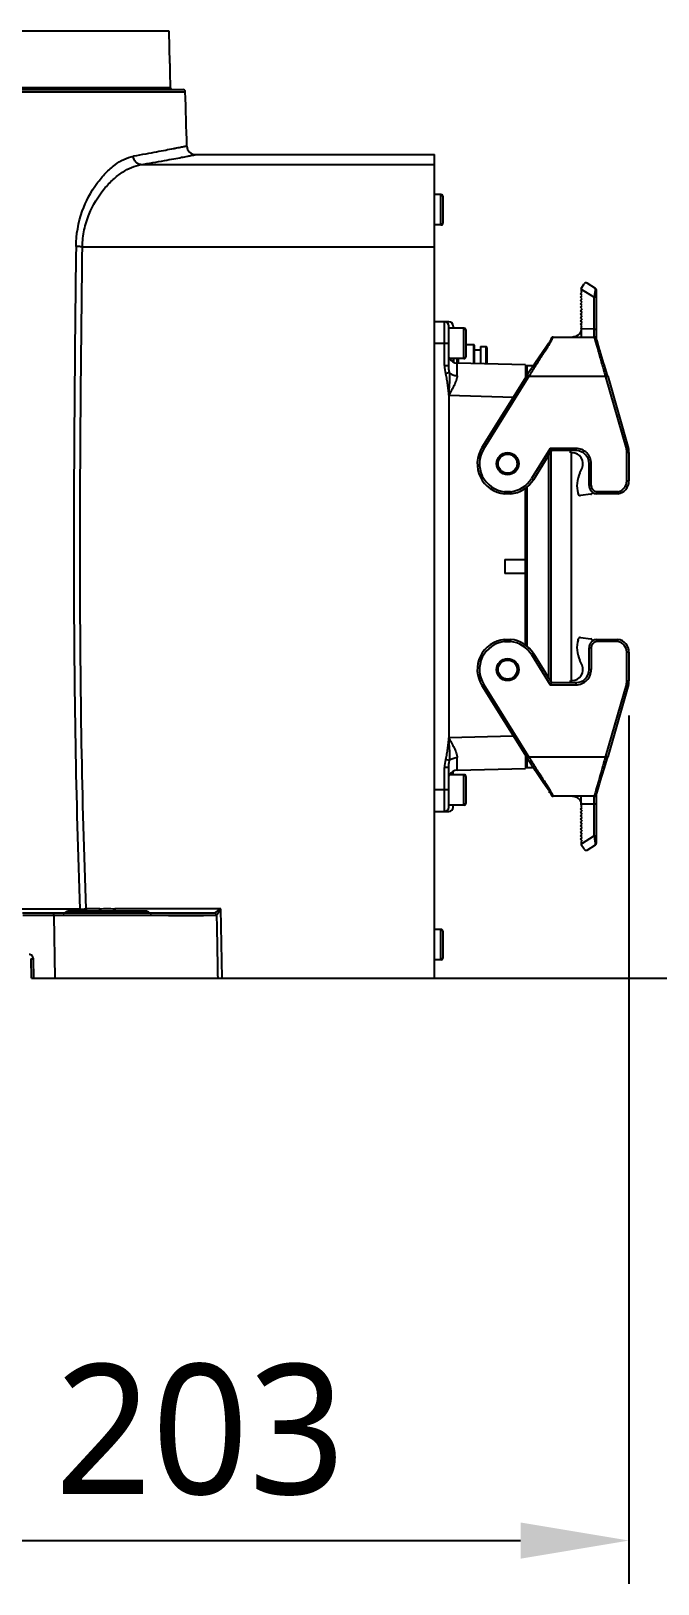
# Model space of a CAD drawing. Header units: millimetres. Extents: x 5828 to 6704, y 123 to 421.
# Drawn here: x 6427.31 to 6434.54, y 223 to 240.91 of the extents above; entities that cross this region are included whole.
import ezdxf

# ---------------------------------------------------------------- set-up
doc = ezdxf.new("R2010")
doc.units = ezdxf.units.MM
doc.layers.add('外形图', color=7, linetype='Continuous')
doc.layers.add('尺寸标注', color=7, linetype='Continuous')
doc.styles.add('微软雅黑', font='msyh.ttc', dxfattribs={"height": 1.5})
doc.dimstyles.new('尺寸标注_1_20比例', dxfattribs={"dimtxt": 1.5, "dimasz": 1.25, "dimexe": 0.5, "dimexo": 0.4, "dimgap": 0.5, "dimtad": 1, "dimdec": 1, "dimlfac": 20, "dimdsep": 46, "dimtxsty": '微软雅黑', "dimcen": 0.09, "dimadec": 0, "dimazin": 0, "dimtp": 0.01, "dimtm": 0.01, "dimtfac": 1, "dimtdec": 1, "dimtofl": 0, "dimtmove": 0, "dimatfit": 3, "dimfxl": 1, "dimtolj": 1, "dimarcsym": 0})

# ---------------------------------------------------------------- blocks, each defined once
blk = doc.blocks.new('*D792')
at = {"layer": 'Defpoints', "color": 0}
for p in [(6428.657, 249.987), (6442.246, 249.987), (6431.96, 229.987)]:
    blk.add_point(p, dxfattribs=at)
at = {"layer": '尺寸标注', "color": 0, "lineweight": -2}
for p, q in [((6429.057, 249.987), (6442.746, 249.987)), ((6442.246, 231.237), (6442.246, 248.737)), ((6432.36, 229.987), (6442.746, 229.987))]:
    blk.add_line(p, q, dxfattribs=at)
at = {"layer": '尺寸标注', "color": 0}
for points in [[(6442.454, 248.737), (6442.037, 248.737), (6442.246, 249.987)], [(6442.037, 231.237), (6442.454, 231.237), (6442.246, 229.987)]]:
    blk.add_solid(points, dxfattribs=at)
at = {"layer": '尺寸标注', "color": 0, "insert": (6440.97, 239.882), "char_height": 1.5, "attachment_point": 5, "rotation": 90, "style": '微软雅黑'}
blk.add_mtext('\\A1;400', dxfattribs=at)
blk = doc.blocks.new('*D793')
at = {"layer": 'Defpoints', "color": 0}
for p in [(6425.56, 241.587), (6430.441, 229.987), (6437.921, 229.987)]:
    blk.add_point(p, dxfattribs=at)
at = {"layer": '尺寸标注', "color": 0, "lineweight": -2}
for p, q in [((6425.96, 241.587), (6438.421, 241.587)), ((6437.921, 240.337), (6437.921, 231.237)), ((6430.841, 229.987), (6438.421, 229.987))]:
    blk.add_line(p, q, dxfattribs=at)
at = {"layer": '尺寸标注', "color": 0}
for points in [[(6438.129, 240.337), (6437.712, 240.337), (6437.921, 241.587)], [(6437.712, 231.237), (6438.129, 231.237), (6437.921, 229.987)]]:
    blk.add_solid(points, dxfattribs=at)
at = {"layer": '尺寸标注', "color": 0, "insert": (6436.645, 235.638), "char_height": 1.5, "attachment_point": 5, "rotation": 90, "style": '微软雅黑'}
blk.add_mtext('\\A1;232', dxfattribs=at)
blk = doc.blocks.new('*D794')
at = {"layer": 'Defpoints', "color": 0}
for p in [(6420.173, 282.687), (6431.96, 229.987), (6446.441, 229.987)]:
    blk.add_point(p, dxfattribs=at)
at = {"layer": '尺寸标注', "color": 0, "lineweight": -2}
for p, q in [((6420.573, 282.687), (6446.941, 282.687)), ((6446.441, 281.437), (6446.441, 231.237)), ((6432.36, 229.987), (6446.941, 229.987))]:
    blk.add_line(p, q, dxfattribs=at)
at = {"layer": '尺寸标注', "color": 0}
for points in [[(6446.649, 281.437), (6446.232, 281.437), (6446.441, 282.687)], [(6446.232, 231.237), (6446.649, 231.237), (6446.441, 229.987)]]:
    blk.add_solid(points, dxfattribs=at)
at = {"layer": '尺寸标注', "color": 0, "insert": (6445.161, 256.208), "char_height": 1.5, "attachment_point": 5, "rotation": 90, "style": '微软雅黑'}
blk.add_mtext('\\A1;1054', dxfattribs=at)
blk = doc.blocks.new('*D798')
at = {"layer": 'Defpoints', "color": 0}
for p in [(6434.205, 233.418), (6424.06, 229.062), (6434.205, 223.502)]:
    blk.add_point(p, dxfattribs=at)
at = {"layer": '尺寸标注', "color": 0, "lineweight": -2}
for p, q in [((6434.205, 233.018), (6434.205, 223.002)), ((6424.06, 228.662), (6424.06, 223.002)), ((6425.31, 223.502), (6432.955, 223.502))]:
    blk.add_line(p, q, dxfattribs=at)
at = {"layer": '尺寸标注', "color": 0}
for points in [[(6425.31, 223.71), (6425.31, 223.293), (6424.06, 223.502)], [(6432.955, 223.293), (6432.955, 223.71), (6434.205, 223.502)]]:
    blk.add_solid(points, dxfattribs=at)
at = {"layer": '尺寸标注', "color": 0, "insert": (6429.258, 224.777), "char_height": 1.5, "attachment_point": 5, "style": '微软雅黑'}
blk.add_mtext('\\A1;\\A1;203', dxfattribs=at)

msp = doc.modelspace()

# ---------------------------------------------------------------- linework, layer by layer
at = {"layer": '外形图', "color": 7, "linetype": 'Continuous'}
for p, q in [((6428.8996, 240.9125), (6419.219, 240.9125)), ((6428.9062, 240.5371), (6428.8996, 240.9125)), ((6428.9085, 240.4483), (6428.909, 240.4371)), ((6428.909, 240.4371), (6428.912, 240.2616)), ((6419.0344, 240.2128), (6429.0853, 240.2128)), ((6419.0594, 240.2371), (6429.0603, 240.2371)), ((6419.2076, 240.2616), (6428.912, 240.2616)), ((6429.2037, 239.4871), (6431.9598, 239.4871)), ((6431.9598, 229.9871), (6431.9598, 239.4871)), ((6428.5742, 239.3719), (6431.9598, 239.3719)), ((6432.0348, 239.0259), (6431.9598, 239.0259)), ((6432.0348, 238.6759), (6432.0348, 239.0259)), ((6432.0598, 238.7008), (6432.0598, 239.0009)), ((6432.0348, 238.6759), (6431.9598, 238.6759)), ((6427.8988, 238.4251), (6431.9598, 238.4251)), ((6433.6452, 237.88), (6433.6644, 237.9009)), ((6433.6644, 237.8624), (6433.6452, 237.88)), ((6433.6452, 237.8415), (6433.6644, 237.8624)), ((6433.6544, 237.943), (6433.6876, 237.9962)), ((6433.6544, 237.943), (6433.6544, 237.91)), ((6433.6544, 237.9355), (6433.8044, 237.8417)), ((6433.6644, 237.9009), (6433.6544, 237.91)), ((6433.8177, 237.9444), (6433.7221, 238.0041)), ((6433.8294, 237.3632), (6433.8294, 237.9232)), ((6433.6644, 237.8239), (6433.6452, 237.8415)), ((6433.6452, 237.803), (6433.6644, 237.8239)), ((6433.6644, 237.7854), (6433.6452, 237.803)), ((6433.6452, 237.7645), (6433.6644, 237.7854)), ((6433.6644, 237.7469), (6433.6452, 237.7645)), ((6433.6452, 237.726), (6433.6644, 237.7469)), ((6433.6644, 237.7084), (6433.6452, 237.726)), ((6433.6452, 237.6875), (6433.6644, 237.7084)), ((6433.6644, 237.6699), (6433.6452, 237.6875)), ((6433.8044, 237.3829), (6433.8044, 237.8417)), ((6432.1248, 237.5604), (6431.9598, 237.5604)), ((6432.0748, 237.054), (6432.0748, 237.5599)), ((6432.1248, 237.054), (6432.1248, 237.5104)), ((6432.1748, 237.5104), (6432.1748, 237.4854)), ((6433.6452, 237.649), (6433.6644, 237.6699)), ((6433.6644, 237.6314), (6433.6452, 237.649)), ((6433.6452, 237.6105), (6433.6644, 237.6314)), ((6433.6644, 237.5929), (6433.6452, 237.6105)), ((6433.6452, 237.572), (6433.6644, 237.5929)), ((6433.6644, 237.5544), (6433.6452, 237.572)), ((6433.6452, 237.5335), (6433.6644, 237.5544)), ((6433.6644, 237.5159), (6433.6452, 237.5335)), ((6433.6544, 237.505), (6433.6644, 237.5159)), ((6433.6544, 237.505), (6433.6544, 237.4829)), ((6432.2998, 237.4854), (6432.1248, 237.4854)), ((6432.2998, 237.1354), (6432.2998, 237.4854)), ((6432.3248, 237.1604), (6432.3248, 237.4605)), ((6433.3293, 237.3829), (6433.8046, 237.3829)), ((6433.5552, 237.3829), (6433.5547, 237.3829)), ((6433.5571, 237.383), (6433.555, 237.3829)), ((6433.651, 237.4596), (6433.6504, 237.4571)), ((6433.8044, 237.476), (6433.6543, 237.4768)), ((6433.8079, 237.372), (6433.8167, 237.3399)), ((6433.8241, 237.3736), (6433.8194, 237.3781)), ((6433.8327, 237.3516), (6433.8303, 237.3602)), ((6433.8368, 237.3378), (6433.8327, 237.3516)), ((6433.8655, 237.2411), (6433.8368, 237.3378)), ((6432.1248, 237.3104), (6431.9598, 237.3102)), ((6432.3248, 237.2979), (6432.4143, 237.2979)), ((6432.4243, 237.2879), (6432.4143, 237.2979)), ((6432.4143, 237.0786), (6432.4143, 237.2979)), ((6432.4243, 237.0783), (6432.4243, 237.2879)), ((6432.4243, 237.2354), (6432.4908, 237.2354)), ((6432.4908, 237.2729), (6432.5573, 237.2729)), ((6432.4908, 237.2729), (6432.4908, 237.0766)), ((6432.5673, 237.2629), (6432.5573, 237.2729)), ((6432.5573, 237.0748), (6432.5573, 237.2729)), ((6432.5673, 237.0746), (6432.5673, 237.2629)), ((6433.2594, 237.285), (6433.2441, 237.2623)), ((6433.2684, 237.2985), (6433.2594, 237.285)), ((6433.2764, 237.3107), (6433.2684, 237.2985)), ((6433.9122, 237.0856), (6433.8812, 237.1883)), ((6432.0748, 237.054), (6432.1248, 237.054)), ((6432.1341, 236.973), (6432.0888, 236.9602)), ((6432.2998, 237.1354), (6432.1325, 237.1354)), ((6432.1748, 237.1354), (6432.1748, 237.097)), ((6432.1848, 237.0929), (6432.1848, 237.1354)), ((6433.0123, 237.0629), (6432.2222, 237.0836)), ((6432.2223, 237.0854), (6432.2223, 237.1354)), ((6432.2373, 237.0832), (6432.2373, 237.1354)), ((6433.0123, 237.0629), (6433.0123, 236.9155)), ((6433.0123, 236.9979), (6433.0248, 236.9979)), ((6433.0248, 237.0554), (6433.1037, 237.0554)), ((6433.0248, 237.0554), (6433.0248, 236.9353)), ((6433.0617, 236.992), (6433.0321, 236.9465)), ((6433.0904, 237.0356), (6433.0617, 236.992)), ((6433.1271, 237.0903), (6433.0904, 237.0356)), ((6433.921, 237.0568), (6433.9122, 237.0856)), ((6433.9563, 236.9401), (6433.921, 237.0568)), ((6433.0216, 236.9304), (6432.508, 236.1084)), ((6432.5292, 236.0952), (6433.0429, 236.9172)), ((6433.0321, 236.9465), (6433.0216, 236.9304)), ((6433.0429, 236.9172), (6433.0216, 236.9304)), ((6433.0321, 236.9465), (6433.0531, 236.9329)), ((6433.0429, 236.9172), (6433.0531, 236.9329)), ((6433.0531, 236.9329), (6433.9323, 236.9329)), ((6433.9323, 236.9329), (6433.9563, 236.9401)), ((6433.9323, 236.9329), (6433.9352, 236.9232)), ((6433.9352, 236.9232), (6433.9592, 236.9304)), ((6433.9352, 236.9232), (6434.175, 236.0871)), ((6433.9592, 236.9304), (6433.9563, 236.9401)), ((6433.9592, 236.9304), (6434.199, 236.094)), ((6432.1248, 236.7113), (6432.8724, 236.6916)), ((6432.1248, 236.7113), (6432.1248, 232.7596)), ((6432.508, 236.1084), (6432.5292, 236.0952)), ((6433.2974, 236.0979), (6433.0805, 235.7507)), ((6433.3113, 236.0729), (6433.1016, 235.7375)), ((6433.5948, 236.0979), (6433.2974, 236.0979)), ((6433.2974, 236.0979), (6433.3113, 236.0729)), ((6433.5948, 236.0729), (6433.3113, 236.0729)), ((6433.5297, 236.049), (6433.5296, 236.0729)), ((6433.5948, 236.0729), (6433.5948, 236.0979)), ((6434.175, 236.0871), (6434.199, 236.094)), ((6433.2794, 233.4489), (6433.2794, 236.022)), ((6433.3048, 236.0626), (6433.3048, 233.4082)), ((6433.5497, 236.049), (6433.5297, 236.049)), ((6433.5373, 236.049), (6433.5373, 233.4219)), ((6433.7698, 235.9229), (6433.7448, 235.9229)), ((6433.7448, 235.6729), (6433.7448, 235.9229)), ((6433.7698, 235.6729), (6433.7698, 235.9229)), ((6434.2048, 236.0527), (6434.1798, 236.0527)), ((6434.1798, 235.7229), (6434.1798, 236.0527)), ((6434.2048, 236.0527), (6434.2048, 235.7229)), ((6433.0804, 235.7507), (6433.1016, 235.7375)), ((6433.6378, 235.8166), (6433.6632, 235.8713)), ((6434.1798, 235.7229), (6434.2048, 235.7229)), ((6432.7706, 235.5997), (6432.7693, 235.5747)), ((6432.8403, 235.5747), (6432.7693, 235.5747)), ((6432.839, 235.5997), (6432.7706, 235.5997)), ((6432.839, 235.5997), (6432.8403, 235.5747)), ((6432.8395, 235.5902), (6432.84, 235.5821)), ((6433.0123, 233.8272), (6433.0123, 235.6437)), ((6433.0248, 235.6536), (6433.0248, 233.8173)), ((6433.6187, 235.5726), (6433.6172, 235.5781)), ((6433.7636, 235.5702), (6433.6462, 235.5544)), ((6433.7448, 235.6729), (6433.7698, 235.6729)), ((6434.078, 235.5747), (6433.8259, 235.5747)), ((6434.076, 235.5997), (6433.8285, 235.5997)), ((6432.7723, 234.8167), (6433.0123, 234.8167)), ((6432.7723, 234.8167), (6432.7723, 234.6542)), ((6433.0123, 234.6542), (6432.7723, 234.6542)), ((6432.7693, 233.8961), (6432.8403, 233.8961)), ((6432.7706, 233.8711), (6432.7693, 233.8961)), ((6432.7706, 233.8711), (6432.839, 233.8711)), ((6432.839, 233.8711), (6432.8403, 233.8961)), ((6433.6172, 233.8928), (6433.6187, 233.8982)), ((6433.6462, 233.9165), (6433.7636, 233.9007)), ((6433.7698, 233.7979), (6433.7448, 233.7979)), ((6433.7448, 233.5479), (6433.7448, 233.7979)), ((6433.7698, 233.7979), (6433.7698, 233.5479)), ((6433.8259, 233.8961), (6434.078, 233.8961)), ((6434.076, 233.8711), (6433.8285, 233.8711)), ((6434.2048, 233.7479), (6434.1798, 233.7479)), ((6434.1798, 233.4182), (6434.1798, 233.7479)), ((6434.2048, 233.7479), (6434.2048, 233.4182)), ((6433.1016, 233.7334), (6433.0804, 233.7202)), ((6433.0805, 233.7201), (6433.2974, 233.3729)), ((6433.1016, 233.7334), (6433.3113, 233.3979)), ((6433.6632, 233.5995), (6433.6378, 233.6542)), ((6433.3113, 233.3979), (6433.2974, 233.3729)), ((6433.3113, 233.3979), (6433.5948, 233.3979)), ((6433.5296, 233.398), (6433.5297, 233.4219)), ((6433.5297, 233.4219), (6433.5497, 233.4219)), ((6433.5948, 233.3729), (6433.5948, 233.3979)), ((6433.7448, 233.5479), (6433.7698, 233.5479)), ((6434.175, 233.3837), (6433.9352, 232.5476)), ((6434.199, 233.3769), (6434.175, 233.3837)), ((6434.1798, 233.4182), (6434.2048, 233.4182)), ((6432.5292, 233.3757), (6432.508, 233.3625)), ((6432.508, 233.3625), (6433.0216, 232.5405)), ((6433.0429, 232.5537), (6432.5292, 233.3757)), ((6433.2974, 233.3729), (6433.5948, 233.3729)), ((6434.199, 233.3769), (6433.9592, 232.5405)), ((6432.8724, 232.7793), (6432.1248, 232.7596)), ((6432.1341, 232.4978), (6432.0888, 232.5107)), ((6433.0123, 232.5554), (6433.0123, 232.4079)), ((6433.0216, 232.5405), (6433.0429, 232.5537)), ((6433.0216, 232.5405), (6433.0321, 232.5243)), ((6433.0248, 232.5379), (6433.0248, 232.4154)), ((6433.0531, 232.5379), (6433.0321, 232.5243)), ((6433.0321, 232.5243), (6433.0523, 232.4932)), ((6433.0531, 232.5379), (6433.0429, 232.5537)), ((6433.0523, 232.4932), (6433.0818, 232.4484)), ((6433.9323, 232.5379), (6433.0531, 232.5379)), ((6433.9352, 232.5476), (6433.9323, 232.5379)), ((6433.9323, 232.5379), (6433.9563, 232.5307)), ((6433.9592, 232.5405), (6433.9352, 232.5476)), ((6433.9563, 232.5307), (6433.9592, 232.5405)), ((6432.1248, 232.4169), (6432.0748, 232.4169)), ((6432.0748, 231.9109), (6432.0748, 232.4169)), ((6432.1248, 231.9604), (6432.1248, 232.4169)), ((6432.2998, 232.3354), (6432.1325, 232.3354)), ((6432.1748, 232.3354), (6432.1748, 232.3739)), ((6432.2222, 232.3872), (6433.0123, 232.4079)), ((6432.2998, 231.9854), (6432.2998, 232.3354)), ((6432.3248, 232.0104), (6432.3248, 232.3105)), ((6433.0248, 232.4729), (6433.0123, 232.4729)), ((6433.1037, 232.4154), (6433.0248, 232.4154)), ((6433.0818, 232.4484), (6433.1033, 232.4159)), ((6433.1033, 232.4159), (6433.1243, 232.3847)), ((6433.8659, 232.2311), (6433.8925, 232.3202)), ((6432.1248, 232.1604), (6431.9598, 232.1606)), ((6433.2004, 232.273), (6433.251, 232.1984)), ((6433.251, 232.1984), (6433.2634, 232.1798)), ((6433.2634, 232.1798), (6433.2709, 232.1685)), ((6433.2869, 232.1266), (6433.2869, 232.1437)), ((6433.2869, 232.1329), (6433.2935, 232.1329)), ((6433.2982, 232.1247), (6433.2869, 232.1266)), ((6433.8336, 232.1222), (6433.8374, 232.1354)), ((6433.8604, 232.2126), (6433.8659, 232.2311)), ((6432.2998, 231.9854), (6432.1248, 231.9854)), ((6432.1748, 231.9604), (6432.1748, 231.9854)), ((6433.3063, 232.1031), (6433.3089, 232.0985)), ((6433.8046, 232.0879), (6433.3293, 232.0879)), ((6433.5544, 232.0879), (6433.5548, 232.0879)), ((6433.6452, 231.9374), (6433.6644, 231.955)), ((6433.8044, 231.9949), (6433.6542, 231.9949)), ((6433.6542, 231.9922), (6433.6542, 231.9844)), ((6433.6544, 231.9879), (6433.6544, 231.9659)), ((6433.6644, 231.955), (6433.6544, 231.9659)), ((6433.8044, 231.6291), (6433.8044, 232.0879)), ((6433.8119, 232.089), (6433.8172, 232.0914)), ((6433.8294, 231.5477), (6433.8294, 232.1076)), ((6433.8302, 232.1103), (6433.8336, 232.1222)), ((6431.9598, 231.9104), (6432.1248, 231.9104)), ((6433.6644, 231.9165), (6433.6452, 231.9374)), ((6433.6452, 231.8989), (6433.6644, 231.9165)), ((6433.6644, 231.878), (6433.6452, 231.8989)), ((6433.6452, 231.8604), (6433.6644, 231.878)), ((6433.6644, 231.8395), (6433.6452, 231.8604)), ((6433.6452, 231.8219), (6433.6644, 231.8395)), ((6433.6644, 231.801), (6433.6452, 231.8219)), ((6433.6452, 231.7834), (6433.6644, 231.801)), ((6433.6644, 231.7625), (6433.6452, 231.7834)), ((6433.6452, 231.7449), (6433.6644, 231.7625)), ((6433.6644, 231.724), (6433.6452, 231.7449)), ((6433.6452, 231.7064), (6433.6644, 231.724)), ((6433.6644, 231.6855), (6433.6452, 231.7064)), ((6433.6452, 231.6679), (6433.6644, 231.6855)), ((6433.6644, 231.647), (6433.6452, 231.6679)), ((6433.6452, 231.6294), (6433.6644, 231.647)), ((6433.6644, 231.6085), (6433.6452, 231.6294)), ((6433.6452, 231.5909), (6433.6644, 231.6085)), ((6433.6644, 231.57), (6433.6452, 231.5909)), ((6433.8044, 231.6291), (6433.6544, 231.5354)), ((6433.6544, 231.5608), (6433.6644, 231.57)), ((6433.6544, 231.5608), (6433.6544, 231.5278)), ((6433.6876, 231.4747), (6433.6544, 231.5278)), ((6433.7221, 231.4667), (6433.8177, 231.5265)), ((6427.8685, 230.7856), (6427.199, 230.7856)), ((6429.4218, 230.7371), (6427.2089, 230.7371)), ((6429.4468, 230.7125), (6427.2102, 230.7125)), ((6427.5686, 230.7125), (6427.5817, 229.9871)), ((6428.6611, 230.7496), (6427.7086, 230.7496)), ((6428.628, 230.7621), (6427.7416, 230.7621)), ((6428.098, 230.7868), (6427.9412, 230.7868)), ((6427.9412, 230.7868), (6427.9412, 230.7621)), ((6428.098, 230.7621), (6428.098, 230.7868)), ((6428.098, 230.7868), (6428.1017, 230.7621)), ((6428.268, 230.7621), (6428.2717, 230.7869)), ((6429.4955, 230.7868), (6428.2717, 230.7868)), ((6428.2717, 230.7868), (6428.2717, 230.7621)), ((6428.8911, 230.7127), (6429.2959, 230.7126)), ((6429.4265, 230.7366), (6429.4218, 230.7371)), ((6429.5097, 229.9871), (6429.4955, 230.7868)), ((6432.0348, 230.5509), (6431.9598, 230.5509)), ((6432.0348, 230.2009), (6432.0348, 230.5509)), ((6432.0598, 230.2258), (6432.0598, 230.5259)), ((6427.3098, 229.9871), (6427.3059, 230.2125)), ((6427.3364, 229.9871), (6427.3323, 230.2134)), ((6432.0348, 230.2009), (6431.9598, 230.2009)), ((6427.3098, 229.9871), (6431.9598, 229.9871))]:
    msp.add_line(p, q, dxfattribs=at)
for points in [[(6433.2941, 237.339), (6433.2918, 237.3351), (6433.2892, 237.3309), (6433.2864, 237.3264), (6433.2833, 237.3215), (6433.28, 237.3162), (6433.2764, 237.3107)], [(6433.2993, 237.3483), (6433.2978, 237.3455), (6433.2961, 237.3424), (6433.2941, 237.339)], [(6433.3044, 237.361), (6433.3044, 237.3608), (6433.3043, 237.3605), (6433.3042, 237.36), (6433.304, 237.3594), (6433.3038, 237.3586), (6433.3034, 237.3576), (6433.303, 237.3563), (6433.3023, 237.3548), (6433.3015, 237.3529), (6433.3005, 237.3508), (6433.2993, 237.3483)], [(6433.3188, 237.3806), (6433.315, 237.3784), (6433.3114, 237.3754), (6433.3084, 237.3716), (6433.3061, 237.3672), (6433.305, 237.3638), (6433.3046, 237.3621), (6433.3044, 237.361)], [(6433.3293, 237.3829), (6433.327, 237.3828), (6433.3229, 237.3821), (6433.3188, 237.3806)], [(6433.6519, 237.4633), (6433.6516, 237.4621), (6433.65, 237.4557), (6433.6479, 237.4491), (6433.6454, 237.4428), (6433.6426, 237.4368), (6433.6395, 237.4313), (6433.6363, 237.4263), (6433.6329, 237.4216), (6433.6293, 237.4172), (6433.6256, 237.4131), (6433.6218, 237.4094), (6433.6178, 237.4059), (6433.6136, 237.4026), (6433.6094, 237.3997), (6433.6052, 237.397), (6433.6008, 237.3945), (6433.5965, 237.3924), (6433.5921, 237.3905), (6433.5877, 237.3888), (6433.5834, 237.3874), (6433.5791, 237.3861), (6433.5749, 237.3852), (6433.5708, 237.3844), (6433.5668, 237.3838), (6433.563, 237.3834), (6433.5595, 237.3831), (6433.5566, 237.383)], [(6433.6458, 237.4438), (6433.643, 237.4378), (6433.6401, 237.4323), (6433.6369, 237.4272), (6433.6336, 237.4224), (6433.6301, 237.418), (6433.6264, 237.4139), (6433.6225, 237.4101), (6433.6186, 237.4065), (6433.6145, 237.4033), (6433.6103, 237.4002), (6433.606, 237.3975), (6433.6017, 237.395), (6433.5974, 237.3928), (6433.593, 237.3908), (6433.5886, 237.3891), (6433.5843, 237.3876), (6433.58, 237.3864), (6433.5758, 237.3853), (6433.5717, 237.3845), (6433.5677, 237.3839), (6433.5638, 237.3834), (6433.5602, 237.3831), (6433.5571, 237.383)], [(6433.6504, 237.4571), (6433.6483, 237.4504), (6433.6458, 237.4438)], [(6433.8194, 237.3781), (6433.8134, 237.3814), (6433.807, 237.3828), (6433.8046, 237.3829)], [(6433.8294, 237.3632), (6433.8289, 237.3648), (6433.8282, 237.3667), (6433.8269, 237.3694), (6433.8241, 237.3736)], [(6433.8303, 237.3602), (6433.8299, 237.3618), (6433.8294, 237.3632)], [(6433.2441, 237.2623), (6433.1695, 237.1526), (6433.1271, 237.0903)], [(6433.8812, 237.1883), (6433.8684, 237.2313), (6433.8655, 237.2411)], [(6433.8925, 232.3202), (6433.9215, 232.4158), (6433.9563, 232.5307)], [(6433.1243, 232.3847), (6433.1311, 232.3746), (6433.2004, 232.273)], [(6433.2709, 232.1685), (6433.2778, 232.1581), (6433.2809, 232.1532), (6433.2839, 232.1485), (6433.2867, 232.1441), (6433.2892, 232.14), (6433.2916, 232.1361), (6433.2938, 232.1324)], [(6433.2938, 232.1324), (6433.2957, 232.1291), (6433.2974, 232.1261), (6433.2989, 232.1233), (6433.3001, 232.1209), (6433.3012, 232.1187), (6433.302, 232.1168), (6433.3027, 232.1152), (6433.3032, 232.1138), (6433.3036, 232.1128)], [(6433.8374, 232.1354), (6433.8487, 232.1734), (6433.8604, 232.2126)], [(6433.3036, 232.1128), (6433.3039, 232.1119), (6433.3041, 232.1112), (6433.3042, 232.1107), (6433.3043, 232.1103), (6433.3044, 232.11), (6433.3044, 232.1097), (6433.3045, 232.1094)], [(6433.3045, 232.1094), (6433.3046, 232.1086), (6433.305, 232.1068), (6433.3063, 232.1031)], [(6433.3089, 232.0985), (6433.3125, 232.0944), (6433.3167, 232.0913)], [(6433.3167, 232.0913), (6433.3213, 232.0892), (6433.3261, 232.0881), (6433.3293, 232.0879)], [(6433.5548, 232.0879), (6433.5567, 232.0879), (6433.5596, 232.0878), (6433.5628, 232.0875), (6433.5662, 232.0872), (6433.5698, 232.0867), (6433.5734, 232.086), (6433.5772, 232.0852), (6433.581, 232.0842), (6433.5848, 232.0831), (6433.5886, 232.0817), (6433.5925, 232.0802), (6433.5963, 232.0786), (6433.6002, 232.0766), (6433.6041, 232.0745), (6433.608, 232.0721), (6433.6119, 232.0695), (6433.6158, 232.0666), (6433.6196, 232.0634), (6433.6234, 232.06), (6433.627, 232.0562), (6433.6306, 232.0522), (6433.634, 232.0479), (6433.6372, 232.0432), (6433.6403, 232.0383), (6433.6431, 232.0329), (6433.6458, 232.0272), (6433.6481, 232.021), (6433.6501, 232.0148)], [(6433.5562, 232.0879), (6433.559, 232.0878), (6433.5622, 232.0876), (6433.5656, 232.0872), (6433.5691, 232.0868), (6433.5728, 232.0861), (6433.5765, 232.0853), (6433.5804, 232.0844), (6433.5842, 232.0833), (6433.588, 232.082), (6433.5918, 232.0805), (6433.5956, 232.0789), (6433.5995, 232.077), (6433.6033, 232.0749), (6433.6072, 232.0726), (6433.6111, 232.0701), (6433.6149, 232.0673), (6433.6187, 232.0642), (6433.6224, 232.0609), (6433.626, 232.0573), (6433.6295, 232.0534), (6433.6329, 232.0493), (6433.6361, 232.0449), (6433.6391, 232.0402), (6433.6419, 232.0353), (6433.6445, 232.0301), (6433.6468, 232.0247), (6433.6488, 232.0191), (6433.6505, 232.0131), (6433.6521, 232.0067), (6433.6533, 231.9998), (6433.6542, 231.9922)], [(6433.6501, 232.0148), (6433.6517, 232.0086), (6433.6519, 232.0075)], [(6433.8046, 232.0879), (6433.8062, 232.088), (6433.8119, 232.089)], [(6433.8172, 232.0914), (6433.822, 232.0949), (6433.8254, 232.0989), (6433.8274, 232.1023), (6433.8284, 232.1046), (6433.829, 232.1062), (6433.8294, 232.1076)], [(6433.8294, 232.1076), (6433.8298, 232.1089), (6433.8302, 232.1103)]]:
    msp.add_lwpolyline(points, dxfattribs=at)
for centre, radius in [((6432.8048, 235.9229), 0.1275), ((6432.8048, 235.9229), 0.12), ((6432.8048, 235.9229), 0.11), ((6432.8048, 233.5479), 0.1275), ((6432.8048, 233.5479), 0.12), ((6432.8048, 233.5479), 0.11)]:
    msp.add_circle(centre, radius, dxfattribs=at)
for centre, radius, start, end in [((6433.7762, 240.6223), 4.8708, 181.0022, 182.05762), ((6428.937, 240.2621), 0.025, 181, 270), ((6429.0603, 240.2121), 0.025, 1.7701, 90), ((6206.3608, 233.3371), 222.8306, 1.606532, 1.768226), ((6429.2037, 239.5871), 0.1, 181.60808, 269.99978), ((6432.0348, 239.0009), 0.025, 0, 90), ((6432.0348, 238.7009), 0.025, 270, 0), ((6433.7088, 237.9829), 0.025, 58, 148), ((6433.8044, 237.9232), 0.025, 0, 58), ((6432.0748, 237.5104), 0.05, 0, 90), ((6432.1248, 237.5104), 0.05, 0, 90), ((6432.2998, 237.4604), 0.025, 0, 90), ((6433.0346, 237.4996), 0.3186, 331.00319, 332.72777), ((6433.5544, 237.4829), 0.1, 356.47558, 0.00007), ((6432.2998, 237.1604), 0.025, 270, 0), ((6432.2248, 237.1836), 0.1, 208.83981, 268.4995), ((6431.6449, 237.0849), 0.5399, 1.34239, 5.37857), ((6431.66, 237.0854), 0.5248, 0.84099, 1.32551), ((6432.8048, 235.9229), 0.35, 148, 264.17765), ((6432.8048, 235.9229), 0.325, 147.99292, 263.96285), ((6433.5948, 235.9229), 0.175, 359.99526, 90.00316), ((6433.5948, 235.9229), 0.15, 0, 90), ((6434.0548, 236.0527), 0.125, 0, 16), ((6434.0548, 236.0527), 0.15, 0, 16), ((6433.5498, 235.924), 0.125, 335.07622, 90.07622), ((6432.8048, 235.9229), 0.325, 276.04026, 328.00723), ((6432.8048, 235.9229), 0.35, 275.82223, 328), ((6433.9552, 235.6691), 0.35, 155.07622, 195.07622), ((6434.0548, 235.7229), 0.125, 279.74969, 0.00154), ((6434.0548, 235.7229), 0.15, 278.8987, 0), ((6433.6428, 235.5791), 0.025, 195.07622, 277.67622), ((6433.8448, 235.6729), 0.1, 180, 259.09589), ((6433.7603, 235.595), 0.025, 277.67622, 354.74987), ((6433.8448, 235.6729), 0.075, 179.99887, 257.40309), ((6435.5072, 235.4153), 1.6888, 173.72895, 174.58157), ((6430.7087, 235.3131), 3.3795, 4.43973, 4.86498), ((6432.8048, 233.5479), 0.35, 95.8224, 212), ((6432.8048, 233.5479), 0.325, 96.03867, 212.00708), ((6432.8048, 233.5479), 0.325, 31.99518, 83.95981), ((6432.8048, 233.5479), 0.35, 32, 84.17777), ((6433.9552, 233.8017), 0.35, 164.92378, 204.92378), ((6433.6428, 233.8917), 0.025, 82.32378, 164.92378), ((6433.8448, 233.7979), 0.1, 100.90412, 180), ((6433.7603, 233.8759), 0.025, 5.25008, 82.32378), ((6433.8448, 233.7979), 0.075, 102.59705, 180.00113), ((6435.6532, 234.0706), 1.8356, 185.45279, 186.23724), ((6430.4728, 234.1769), 3.6162, 355.14893, 355.54635), ((6434.0548, 233.7479), 0.125, 359.99898, 80.25026), ((6434.0548, 233.7479), 0.15, 0, 81.10131), ((6433.5498, 233.5469), 0.125, 269.92378, 24.92378), ((6433.5948, 233.5479), 0.175, 269.99684, 0.00316), ((6433.5948, 233.5479), 0.15, 270, 0), ((6434.0548, 233.4182), 0.125, 344, 0), ((6434.0548, 233.4182), 0.15, 344, 0), ((6432.2248, 232.2873), 0.1, 91.5005, 151.15829), ((6432.2998, 232.3104), 0.025, 0, 90), ((6432.0748, 231.9604), 0.05, 270, 0), ((6432.1248, 231.9604), 0.05, 270, 0), ((6432.2998, 232.0104), 0.025, 270, 0), ((6433.0409, 231.9747), 0.3115, 27.25204, 29.01713), ((6433.5544, 231.9879), 0.1, 0.00179, 3.99863), ((6433.7088, 231.4879), 0.025, 212, 302), ((6433.8044, 231.5477), 0.025, 302, 0), ((6427.6755, 230.7871), 0.05, 270, 311.40962), ((6427.7417, 230.7121), 0.05, 90, 131.40962), ((6427.3794, 260.3455), 29.5639, 270.94788, 271.08869), ((6428.628, 230.7121), 0.05, 48.59038, 90), ((6428.6941, 230.7871), 0.05, 228.59038, 270), ((6432.0348, 230.5259), 0.025, 0, 90), ((6432.0348, 230.2259), 0.025, 270, 0)]:
    msp.add_arc(centre, radius, start, end, dxfattribs=at)
for points, knots in [([(6429.1038, 239.5843), (6429.1038, 239.584), (6429.1025, 239.584), (6429.1011, 239.5834), (6429.0978, 239.5829), (6429.0935, 239.582), (6429.0879, 239.581), (6429.0781, 239.5791), (6429.0627, 239.5762), (6429.0406, 239.5718), (6429.0136, 239.5665), (6428.9818, 239.5603), (6428.9298, 239.5502), (6428.853, 239.5355), (6428.747, 239.5156), (6428.6228, 239.4929), (6428.5339, 239.4771), (6428.4865, 239.4687)], [0, 0, 0, 0, 0.0010689, 0.004099, 0.0091132, 0.0161156, 0.0251078, 0.0360912, 0.0640371, 0.0999434, 0.143753, 0.1954023, 0.2548261, 0.3966939, 0.5687106, 0.7701215, 1, 1, 1, 1]), ([(6428.5742, 239.3719), (6428.6649, 239.3875), (6428.7916, 239.4098), (6428.948, 239.4385), (6429.0371, 239.4551), (6429.1068, 239.4684), (6429.1527, 239.4771), (6429.1795, 239.4824), (6429.1929, 239.4848), (6429.2003, 239.4868), (6429.2037, 239.4871)], [0, 0, 0, 0, 0.4312547, 0.6032423, 0.7450961, 0.8562251, 0.9360361, 0.9640168, 0.9840056, 1, 1, 1, 1]), ([(6427.8246, 238.4276), (6427.826, 238.565), (6427.8734, 238.8249), (6428.0197, 239.1044), (6428.1621, 239.275), (6428.2946, 239.3934), (6428.4099, 239.4552), (6428.4865, 239.4687)], [0, 0, 0, 0, 0.3148295, 0.5923267, 0.7134498, 0.8218041, 1, 1, 1, 1]), ([(6427.8988, 238.4251), (6427.8996, 238.4909), (6427.9141, 238.6198), (6427.9859, 238.8518), (6428.1044, 239.049), (6428.2486, 239.2006), (6428.3838, 239.3066), (6428.4985, 239.3601), (6428.5742, 239.3719)], [0, 0, 0, 0, 0.1589289, 0.3110728, 0.5845825, 0.7053377, 0.8148419, 1, 1, 1, 1]), ([(6428.5742, 239.3719), (6428.5631, 239.3725), (6428.5405, 239.3787), (6428.5027, 239.408), (6428.488, 239.4446), (6428.4865, 239.4687)], [0, 0, 0, 0, 0.2363449, 0.4838803, 1, 1, 1, 1]), ([(6427.8246, 238.4276), (6427.8168, 237.7911), (6427.8038, 236.5177), (6427.7958, 234.6072), (6427.811, 232.6961), (6427.8461, 231.4223), (6427.8685, 230.7856)], [0, 0, 0, 0, 0.2498777, 0.4998557, 0.7499063, 1, 1, 1, 1]), ([(6427.8988, 238.4251), (6427.8918, 238.4252), (6427.8671, 238.4257), (6427.8424, 238.4265), (6427.8246, 238.4276)], [0, 0, 0, 0, 0.2793935, 1, 1, 1, 1]), ([(6427.9412, 230.7868), (6427.8933, 232.0595), (6427.8561, 234.6062), (6427.8835, 237.1524), (6427.8988, 238.4251)], [0, 0, 0, 0, 0.5001379, 1, 1, 1, 1]), ([(6433.8177, 237.9444), (6433.8175, 237.9445), (6433.8176, 237.9432), (6433.8171, 237.9422), (6433.8168, 237.9393), (6433.8163, 237.9358), (6433.8157, 237.9313), (6433.8146, 237.9236), (6433.8132, 237.9123), (6433.8112, 237.8969), (6433.809, 237.8796), (6433.8068, 237.861), (6433.8052, 237.8482), (6433.8044, 237.8417)], [0, 0, 0, 0, 0.0050118, 0.0204161, 0.0459045, 0.08106, 0.1252542, 0.1778237, 0.3052077, 0.4569341, 0.6270406, 0.8100356, 1, 1, 1, 1]), ([(6433.8294, 237.84), (6433.8294, 237.8402), (6433.8285, 237.8405), (6433.8273, 237.8407), (6433.8249, 237.841), (6433.8205, 237.8414), (6433.8135, 237.8417), (6433.8076, 237.8417), (6433.8044, 237.8417)], [0, 0, 0, 0, 0.023403, 0.0813145, 0.173902, 0.2977135, 0.6200979, 1, 1, 1, 1]), ([(6433.0531, 236.9329), (6433.0786, 236.9739), (6433.1275, 237.054), (6433.19, 237.1502), (6433.236, 237.2218), (6433.266, 237.2687), (6433.2917, 237.3091), (6433.307, 237.3339), (6433.3132, 237.3451)], [0, 0, 0, 0, 0.2972635, 0.5776283, 0.7054494, 0.8210168, 0.9207391, 1, 1, 1, 1]), ([(6433.3178, 237.3536), (6433.3187, 237.3554), (6433.3219, 237.3617), (6433.3248, 237.3681), (6433.3266, 237.3727)], [0, 0, 0, 0, 0.2994827, 1, 1, 1, 1]), ([(6433.3266, 237.3727), (6433.3276, 237.3752), (6433.3287, 237.3787), (6433.3298, 237.3817), (6433.3296, 237.3829), (6433.3293, 237.3829)], [0, 0, 0, 0, 0.752433, 0.9337156, 1, 1, 1, 1]), ([(6433.652, 237.4633), (6433.6518, 237.4626), (6433.6516, 237.4612), (6433.6524, 237.4585), (6433.6528, 237.4537), (6433.6546, 237.4472), (6433.6555, 237.4393), (6433.6548, 237.4318), (6433.6539, 237.4246), (6433.6541, 237.416), (6433.6548, 237.4065), (6433.6544, 237.3979), (6433.6543, 237.3923), (6433.6544, 237.389), (6433.6544, 237.3865), (6433.6546, 237.3846), (6433.6545, 237.3837), (6433.6545, 237.3829), (6433.6544, 237.3829)], [0, 0, 0, 0, 0.0260069, 0.0519678, 0.1034588, 0.2045925, 0.3022871, 0.395964, 0.4850753, 0.568733, 0.7176337, 0.8382723, 0.8868459, 0.9270909, 0.9587217, 0.9814987, 0.9952203, 1, 1, 1, 1]), ([(6433.8044, 237.476), (6433.8076, 237.476), (6433.8135, 237.4759), (6433.8205, 237.4756), (6433.8249, 237.4752), (6433.8273, 237.4749), (6433.8285, 237.4747), (6433.8294, 237.4744), (6433.8294, 237.4742)], [0, 0, 0, 0, 0.3799021, 0.7022861, 0.8260978, 0.9186854, 0.976597, 1, 1, 1, 1]), ([(6433.8046, 237.3829), (6433.8048, 237.3829), (6433.8049, 237.3815), (6433.8058, 237.3799), (6433.8067, 237.3762), (6433.8075, 237.3736), (6433.8079, 237.372)], [0, 0, 0, 0, 0.0665676, 0.2557145, 0.5671444, 1, 1, 1, 1]), ([(6433.8167, 237.3399), (6433.8189, 237.3319), (6433.8305, 237.291), (6433.8419, 237.2501), (6433.8512, 237.2172)], [0, 0, 0, 0, 0.1960862, 1, 1, 1, 1]), ([(6432.1248, 237.153), (6432.1248, 237.1485), (6432.126, 237.1423), (6432.1298, 237.1369), (6432.1317, 237.1354), (6432.1325, 237.1354)], [0, 0, 0, 0, 0.6716655, 0.8792935, 1, 1, 1, 1]), ([(6433.8512, 237.2172), (6433.8638, 237.1725), (6433.8911, 237.0778), (6433.9178, 236.983), (6433.9323, 236.9329)], [0, 0, 0, 0, 0.4712588, 1, 1, 1, 1]), ([(6432.1248, 236.7112), (6432.1268, 236.7325), (6432.1309, 236.7752), (6432.1358, 236.8396), (6432.1386, 236.9056), (6432.1376, 236.9504), (6432.1341, 236.973)], [0, 0, 0, 0, 0.2449292, 0.4904252, 0.7383591, 1, 1, 1, 1]), ([(6432.1341, 236.973), (6432.1433, 236.961), (6432.1727, 236.9432), (6432.2051, 236.9379), (6432.2223, 236.9377)], [0, 0, 0, 0, 0.4677302, 1, 1, 1, 1]), ([(6432.2223, 236.9377), (6432.2223, 236.9485), (6432.2222, 236.9689), (6432.2221, 236.9977), (6432.222, 237.0227), (6432.222, 237.0411), (6432.222, 237.0537), (6432.222, 237.0614), (6432.222, 237.068), (6432.222, 237.0735), (6432.222, 237.0777), (6432.2221, 237.0805), (6432.2221, 237.0821), (6432.2221, 237.0829), (6432.2222, 237.0833), (6432.2221, 237.0836), (6432.2222, 237.0836)], [0, 0, 0, 0, 0.2215797, 0.4197955, 0.5922423, 0.7365149, 0.797366, 0.8504617, 0.895691, 0.9329436, 0.9621087, 0.9830761, 0.9904516, 0.9957371, 0.9989205, 1, 1, 1, 1]), ([(6432.0888, 236.9602), (6432.0936, 236.9398), (6432.102, 236.8987), (6432.1107, 236.8363), (6432.1178, 236.7738), (6432.1226, 236.7322), (6432.1248, 236.7113)], [0, 0, 0, 0, 0.2500141, 0.4999946, 0.7500153, 1, 1, 1, 1]), ([(6432.2223, 236.9377), (6432.2223, 236.919), (6432.2134, 236.88), (6432.1884, 236.8247), (6432.1579, 236.7681), (6432.1362, 236.7303), (6432.1248, 236.7113)], [0, 0, 0, 0, 0.2248968, 0.4729575, 0.7336882, 1, 1, 1, 1]), ([(6432.1248, 232.7596), (6432.1226, 232.7387), (6432.1178, 232.6971), (6432.1107, 232.6346), (6432.1021, 232.5722), (6432.0936, 232.5311), (6432.0888, 232.5107)], [0, 0, 0, 0, 0.2499847, 0.5000052, 0.7499862, 1, 1, 1, 1]), ([(6432.1341, 232.4978), (6432.1376, 232.5205), (6432.1386, 232.5653), (6432.1358, 232.6313), (6432.1309, 232.6957), (6432.1268, 232.7384), (6432.1248, 232.7597)], [0, 0, 0, 0, 0.2620007, 0.50982, 0.7551605, 1, 1, 1, 1]), ([(6432.1248, 232.7596), (6432.1361, 232.7407), (6432.1579, 232.7028), (6432.1884, 232.6462), (6432.2134, 232.5908), (6432.2223, 232.5518), (6432.2223, 232.5332)], [0, 0, 0, 0, 0.26631, 0.5270413, 0.7751025, 1, 1, 1, 1]), ([(6432.1341, 232.4978), (6432.1433, 232.5099), (6432.1727, 232.5276), (6432.2051, 232.5329), (6432.2223, 232.5332)], [0, 0, 0, 0, 0.4677657, 1, 1, 1, 1]), ([(6432.2222, 232.3872), (6432.2221, 232.3872), (6432.2222, 232.3876), (6432.2221, 232.3879), (6432.2221, 232.3888), (6432.2221, 232.3903), (6432.222, 232.3932), (6432.222, 232.3974), (6432.222, 232.4029), (6432.222, 232.4094), (6432.222, 232.4172), (6432.222, 232.4298), (6432.222, 232.4481), (6432.2221, 232.4732), (6432.2222, 232.502), (6432.2223, 232.5224), (6432.2223, 232.5332)], [0, 0, 0, 0, 0.0010795, 0.0042629, 0.0095484, 0.0169239, 0.0378913, 0.0670564, 0.1043089, 0.1495383, 0.2026339, 0.2634851, 0.4077577, 0.5802045, 0.7784203, 1, 1, 1, 1]), ([(6433.3132, 232.1257), (6433.307, 232.137), (6433.2917, 232.1618), (6433.266, 232.2022), (6433.236, 232.2491), (6433.19, 232.3207), (6433.1275, 232.4168), (6433.0786, 232.497), (6433.0531, 232.5379)], [0, 0, 0, 0, 0.0792631, 0.1789865, 0.2945542, 0.4223752, 0.7027386, 1, 1, 1, 1]), ([(6433.9323, 232.5379), (6433.9182, 232.489), (6433.8767, 232.3427), (6433.835, 232.1964), (6433.8079, 232.0989)], [0, 0, 0, 0, 0.3346558, 1, 1, 1, 1]), ([(6432.1325, 232.3354), (6432.1317, 232.3354), (6432.1298, 232.334), (6432.126, 232.3286), (6432.1248, 232.3223), (6432.1248, 232.3178)], [0, 0, 0, 0, 0.120705, 0.3283319, 1, 1, 1, 1]), ([(6433.3266, 232.0982), (6433.3261, 232.0995), (6433.3234, 232.106), (6433.3203, 232.1123), (6433.3178, 232.1173)], [0, 0, 0, 0, 0.2003646, 1, 1, 1, 1]), ([(6433.3293, 232.0879), (6433.3296, 232.0879), (6433.3298, 232.0892), (6433.3287, 232.0922), (6433.3276, 232.0957), (6433.3266, 232.0982)], [0, 0, 0, 0, 0.0662721, 0.247559, 1, 1, 1, 1]), ([(6433.6544, 231.9949), (6433.6544, 232.0069), (6433.6544, 232.0243), (6433.6544, 232.0464), (6433.6544, 232.0602), (6433.6544, 232.0715), (6433.6544, 232.0793), (6433.6545, 232.0836), (6433.6543, 232.0861), (6433.6544, 232.0868), (6433.6542, 232.0881), (6433.6543, 232.0879)], [0, 0, 0, 0, 0.3879535, 0.560829, 0.7113595, 0.8343351, 0.9253348, 0.9578202, 0.9811923, 0.9952985, 1, 1, 1, 1]), ([(6433.8294, 231.9967), (6433.8294, 231.9965), (6433.8285, 231.9962), (6433.8273, 231.9959), (6433.8249, 231.9956), (6433.8205, 231.9953), (6433.8135, 231.995), (6433.8076, 231.9949), (6433.8044, 231.9949)], [0, 0, 0, 0, 0.023403, 0.0813146, 0.1739022, 0.2977139, 0.6200979, 1, 1, 1, 1]), ([(6433.8079, 232.0989), (6433.8075, 232.0973), (6433.8067, 232.0946), (6433.8058, 232.0909), (6433.8049, 232.0893), (6433.8048, 232.0879), (6433.8046, 232.0879)], [0, 0, 0, 0, 0.4330343, 0.7445372, 0.9336435, 1, 1, 1, 1]), ([(6433.8044, 231.6291), (6433.8076, 231.6291), (6433.8135, 231.6292), (6433.8205, 231.6295), (6433.8249, 231.6299), (6433.8273, 231.6301), (6433.8285, 231.6304), (6433.8294, 231.6307), (6433.8294, 231.6309)], [0, 0, 0, 0, 0.3799019, 0.7022858, 0.8260976, 0.9186854, 0.976597, 1, 1, 1, 1]), ([(6433.8044, 231.6291), (6433.8051, 231.6226), (6433.8067, 231.6098), (6433.8091, 231.5913), (6433.8112, 231.574), (6433.8132, 231.5586), (6433.8147, 231.5472), (6433.8157, 231.5396), (6433.8163, 231.535), (6433.8168, 231.5316), (6433.8171, 231.5286), (6433.8175, 231.5277), (6433.8175, 231.5264), (6433.8177, 231.5265)], [0, 0, 0, 0, 0.1899542, 0.3729564, 0.5430694, 0.6947651, 0.8221338, 0.8747367, 0.9189765, 0.9541611, 0.9796404, 0.9950117, 1, 1, 1, 1]), ([(6427.5686, 230.7125), (6427.5686, 230.7157), (6427.5685, 230.7214), (6427.5683, 230.7283), (6427.568, 230.7327), (6427.5677, 230.735), (6427.5675, 230.7362), (6427.5673, 230.7371), (6427.5671, 230.7371)], [0, 0, 0, 0, 0.381254, 0.7043269, 0.82796, 0.919928, 0.9774447, 1, 1, 1, 1]), ([(6429.4955, 230.7868), (6429.4879, 230.7817), (6429.4766, 230.774), (6429.4616, 230.7639), (6429.4509, 230.7566), (6429.4409, 230.7499), (6429.4332, 230.7447), (6429.4279, 230.7412), (6429.425, 230.7391), (6429.4231, 230.7379), (6429.4221, 230.7371), (6429.4218, 230.7371)], [0, 0, 0, 0, 0.3102263, 0.4618895, 0.6085323, 0.7464952, 0.8690505, 0.9209233, 0.9618738, 0.9884953, 1, 1, 1, 1]), ([(6429.4468, 230.7125), (6429.4467, 230.7181), (6429.4425, 230.7296), (6429.4319, 230.7356), (6429.4265, 230.7366)], [0, 0, 0, 0, 0.4997443, 1, 1, 1, 1]), ([(6429.4468, 230.7125), (6429.4491, 230.7154), (6429.4547, 230.725), (6429.4661, 230.7417), (6429.4802, 230.7635), (6429.4903, 230.7789), (6429.4955, 230.7868)], [0, 0, 0, 0, 0.1218068, 0.3774616, 0.680719, 1, 1, 1, 1]), ([(6427.3173, 230.2482), (6427.3127, 230.2527), (6427.3017, 230.2601), (6427.2887, 230.2624), (6427.2823, 230.2625)], [0, 0, 0, 0, 0.5001, 1, 1, 1, 1]), ([(6427.3059, 230.2125), (6427.3059, 230.2127), (6427.3071, 230.2125), (6427.3083, 230.2128), (6427.3109, 230.2128), (6427.3153, 230.213), (6427.3226, 230.2132), (6427.3288, 230.2133), (6427.3323, 230.2134)], [0, 0, 0, 0, 0.0226309, 0.0859514, 0.1810446, 0.2968487, 0.6026496, 1, 1, 1, 1])]:
    msp.add_open_spline(points, degree=3, knots=knots, dxfattribs=at)
for points in [[(6433.6524, 237.4659), (6433.6522, 237.465), (6433.6521, 237.4642), (6433.652, 237.4633)], [(6433.6534, 237.4716), (6433.6531, 237.4697), (6433.6527, 237.4678), (6433.6524, 237.4659)], [(6433.6543, 237.4768), (6433.6539, 237.4751), (6433.6537, 237.4734), (6433.6534, 237.4716)], [(6432.0748, 237.054), (6432.0748, 237.0224), (6432.0801, 236.9906), (6432.0888, 236.9602)], [(6432.1341, 236.973), (6432.1286, 236.9996), (6432.1248, 237.0268), (6432.1248, 237.054)], [(6432.0888, 232.5107), (6432.0801, 232.4803), (6432.0748, 232.4485), (6432.0748, 232.4169)], [(6432.1248, 232.4169), (6432.1248, 232.444), (6432.1286, 232.4712), (6432.1341, 232.4978)], [(6433.6534, 231.9992), (6433.6531, 232.0012), (6433.6527, 232.0031), (6433.6524, 232.005)], [(6427.8735, 230.7617), (6427.8703, 230.7692), (6427.8687, 230.7774), (6427.8685, 230.7856)], [(6428.098, 230.7868), (6428.1553, 230.795), (6428.2143, 230.7943), (6428.2717, 230.7868)], [(6429.4468, 230.7125), (6429.4511, 230.4707), (6429.4554, 230.2289), (6429.4597, 229.9871)], [(6427.3282, 230.2324), (6427.3257, 230.2383), (6427.3219, 230.2437), (6427.3173, 230.2482)], [(6427.3323, 230.2134), (6427.3321, 230.2199), (6427.3307, 230.2264), (6427.3282, 230.2324)]]:
    msp.add_open_spline(points, degree=3, dxfattribs=at)

# ---------------------------------------------------------------- dimensions: what is measured, and where the dimension line sits
at = {"layer": '尺寸标注'}
for base, p1, p2, picture, middle in [((6446.4406, 229.9871), (6420.1733, 282.6871), (6431.9598, 229.9871), '*D794', (6446.4406, 256.2076)), ((6442.2455, 249.9871), (6431.9598, 229.9871), (6428.6568, 249.9871), '*D792', (6442.2455, 239.8817)), ((6437.9205, 229.9871), (6425.5598, 241.5871), (6430.4407, 229.9871), '*D793', (6437.9205, 235.638))]:
    dim = msp.add_linear_dim(base=base, p1=p1, p2=p2, angle=90, dimstyle='尺寸标注_1_20比例', dxfattribs=at)
    dim.commit()
    dim.dimension.update_dxf_attribs({"geometry": picture, "text_midpoint": middle, "dimtype": 160})
dim = msp.add_linear_dim(base=(6434.2048, 223.5016), p1=(6424.0598, 229.0622), p2=(6434.2048, 233.4182), text='\\A1;203', dimstyle='尺寸标注_1_20比例', override={"dimtxsty": '微软雅黑'}, dxfattribs=at)
dim.commit()
dim.dimension.update_dxf_attribs({"geometry": '*D798', "text_midpoint": (6429.2583, 223.5016), "dimtype": 160})

doc.saveas('drawing.dxf')
